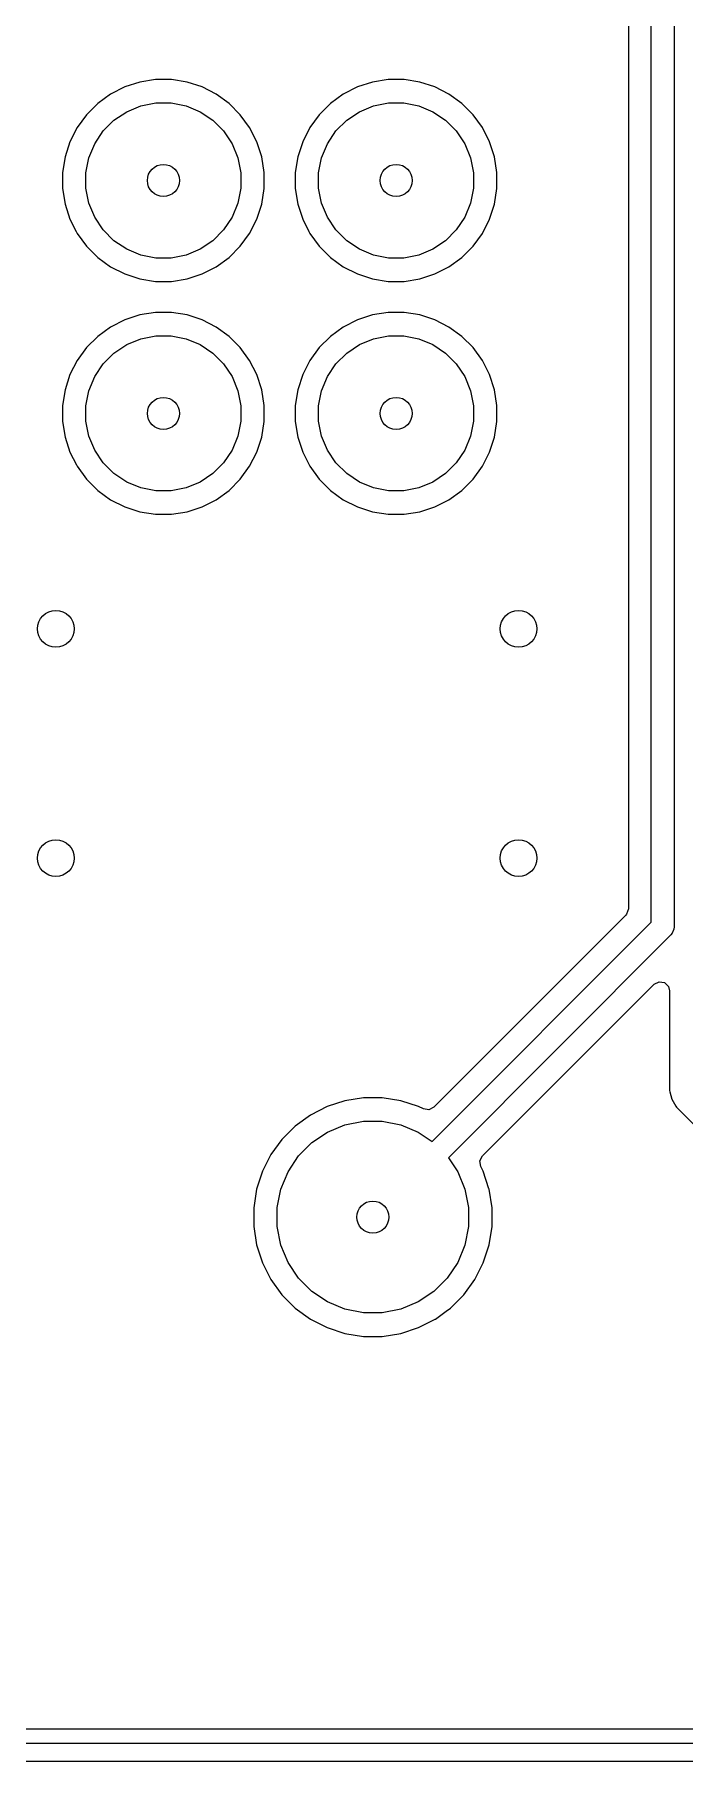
# Model space of a CAD drawing. Extents: x 0 to 130, y -140 to 0.
# Drawn here: x 24.77 to 31.86, y -140.1 to -121.27 of the extents above; entities that cross this region are included whole.
import ezdxf

# ---------------------------------------------------------------- set-up
doc = ezdxf.new("R2010")
doc.units = 0
doc.layers.add('BLACK', color=7, linetype='CONTINUOUS')

msp = doc.modelspace()

# ---------------------------------------------------------------- linework, layer by layer
at = {"layer": 'BLACK', "linetype": 'CONTINUOUS'}
for p, q in [((31.499, -130.948224), (31.499, -58.131776)), ((31.749, -58.08), (31.749, -131)), ((31.2485, -58.276545), (31.2485, -130.803454)), ((25.916293, -121.787598), (25.751561, -121.841123)), ((25.916297, -121.787597), (25.916293, -121.787598)), ((26.087386, -121.7605), (25.916297, -121.787597)), ((26.087389, -121.7605), (26.087386, -121.7605)), ((26.260611, -121.7605), (26.087389, -121.7605)), ((26.260614, -121.7605), (26.260611, -121.7605)), ((26.431702, -121.787597), (26.260614, -121.7605)), ((26.431706, -121.787598), (26.431702, -121.787597)), ((26.596438, -121.841123), (26.431706, -121.787598)), ((28.456293, -121.787598), (28.291561, -121.841123)), ((28.456297, -121.787597), (28.456293, -121.787598)), ((28.627386, -121.7605), (28.456297, -121.787597)), ((28.627389, -121.7605), (28.627386, -121.7605)), ((28.800611, -121.7605), (28.627389, -121.7605)), ((28.800614, -121.7605), (28.800611, -121.7605)), ((28.971702, -121.787597), (28.800614, -121.7605)), ((28.971706, -121.787598), (28.971702, -121.787597)), ((29.136438, -121.841123), (28.971706, -121.787598)), ((25.597214, -121.919766), (25.457073, -122.021585)), ((25.751558, -121.841125), (25.597214, -121.919766)), ((25.751561, -121.841123), (25.751558, -121.841125)), ((25.927258, -122.047601), (26.090685, -122.015093)), ((26.090685, -122.015093), (26.257315, -122.015093)), ((26.257315, -122.015093), (26.420742, -122.047601)), ((26.596441, -121.841125), (26.596438, -121.841123)), ((26.750785, -121.919766), (26.596441, -121.841125)), ((26.750787, -121.919767), (26.750785, -121.919766)), ((26.750788, -121.919768), (26.750787, -121.919767)), ((26.890928, -122.021586), (26.750788, -121.919768)), ((28.137214, -121.919766), (27.997073, -122.021585)), ((28.291558, -121.841125), (28.137214, -121.919766)), ((28.291561, -121.841123), (28.291558, -121.841125)), ((28.467258, -122.047601), (28.630685, -122.015093)), ((28.630685, -122.015093), (28.797315, -122.015093)), ((28.797315, -122.015093), (28.960742, -122.047601)), ((29.136441, -121.841125), (29.136438, -121.841123)), ((29.290785, -121.919766), (29.136441, -121.841125)), ((29.290787, -121.919767), (29.290785, -121.919766)), ((29.290788, -121.919768), (29.290787, -121.919767)), ((29.430928, -122.021586), (29.290788, -121.919768)), ((25.334585, -122.144073), (25.232766, -122.284214)), ((25.457073, -122.021585), (25.334585, -122.144073)), ((25.516941, -122.321766), (25.634766, -122.203941)), ((25.634766, -122.203941), (25.773313, -122.111367)), ((25.773313, -122.111367), (25.927258, -122.047601)), ((26.420742, -122.047601), (26.574687, -122.111367)), ((26.574687, -122.111367), (26.713234, -122.203941)), ((26.713234, -122.203941), (26.831059, -122.321766)), ((27.013414, -122.144072), (26.890928, -122.021586)), ((27.115232, -122.284212), (27.013414, -122.144072)), ((27.874585, -122.144073), (27.772766, -122.284214)), ((27.997073, -122.021585), (27.874585, -122.144073)), ((28.056941, -122.321766), (28.174766, -122.203941)), ((28.174766, -122.203941), (28.313313, -122.111367)), ((28.313313, -122.111367), (28.467258, -122.047601)), ((28.960742, -122.047601), (29.114687, -122.111367)), ((29.114687, -122.111367), (29.253234, -122.203941)), ((29.253234, -122.203941), (29.371059, -122.321766)), ((29.553414, -122.144072), (29.430928, -122.021586)), ((29.655232, -122.284212), (29.553414, -122.144072)), ((25.232766, -122.284214), (25.154125, -122.438558)), ((25.424367, -122.460313), (25.516941, -122.321766)), ((26.831059, -122.321766), (26.923633, -122.460313)), ((27.193873, -122.438555), (27.115232, -122.284212)), ((27.772766, -122.284214), (27.694125, -122.438558)), ((27.964367, -122.460313), (28.056941, -122.321766)), ((29.371059, -122.321766), (29.463633, -122.460313)), ((29.733873, -122.438555), (29.655232, -122.284212)), ((25.154123, -122.438561), (25.100598, -122.603293)), ((25.154125, -122.438558), (25.154123, -122.438561)), ((25.360601, -122.614258), (25.424367, -122.460313)), ((26.923633, -122.460313), (26.987399, -122.614258)), ((27.193873, -122.438557), (27.193873, -122.438555)), ((27.193874, -122.438558), (27.193873, -122.438557)), ((27.193876, -122.438561), (27.193874, -122.438558)), ((27.247401, -122.603293), (27.193876, -122.438561)), ((27.694123, -122.438561), (27.640598, -122.603293)), ((27.694125, -122.438558), (27.694123, -122.438561)), ((27.900601, -122.614258), (27.964367, -122.460313)), ((29.463633, -122.460313), (29.527399, -122.614258)), ((29.733873, -122.438557), (29.733873, -122.438555)), ((29.733874, -122.438558), (29.733873, -122.438557)), ((29.733876, -122.438561), (29.733874, -122.438558)), ((29.787401, -122.603293), (29.733876, -122.438561)), ((25.100597, -122.603297), (25.0735, -122.774385)), ((25.100598, -122.603293), (25.100597, -122.603297)), ((25.328093, -122.777685), (25.360601, -122.614258)), ((26.987399, -122.614258), (27.019907, -122.777685)), ((27.247402, -122.603297), (27.247401, -122.603293)), ((27.2745, -122.774385), (27.247402, -122.603297)), ((27.640597, -122.603297), (27.6135, -122.774385)), ((27.640598, -122.603293), (27.640597, -122.603297)), ((27.868093, -122.777685), (27.900601, -122.614258)), ((29.527399, -122.614258), (29.559907, -122.777685)), ((29.787402, -122.603297), (29.787401, -122.603293)), ((29.8145, -122.774385), (29.787402, -122.603297)), ((25.0735, -122.774385), (25.0735, -122.947614)), ((25.0735, -122.947614), (25.100597, -123.118702)), ((25.328093, -122.944315), (25.328093, -122.777685)), ((25.360601, -123.107742), (25.328093, -122.944315)), ((27.019907, -122.944315), (26.987399, -123.107742)), ((27.019907, -122.777685), (27.019907, -122.944315)), ((27.247402, -123.118702), (27.2745, -122.947614)), ((27.2745, -122.947614), (27.2745, -122.774385)), ((27.6135, -122.774385), (27.6135, -122.947614)), ((27.6135, -122.947614), (27.640597, -123.118702)), ((27.868093, -122.944315), (27.868093, -122.777685)), ((27.900601, -123.107742), (27.868093, -122.944315)), ((29.559907, -122.944315), (29.527399, -123.107742)), ((29.559907, -122.777685), (29.559907, -122.944315)), ((29.787402, -123.118702), (29.8145, -122.947614)), ((29.8145, -122.947614), (29.8145, -122.774385)), ((25.100597, -123.118702), (25.100598, -123.118706)), ((25.100598, -123.118706), (25.154123, -123.283438)), ((25.424367, -123.261687), (25.360601, -123.107742)), ((26.987399, -123.107742), (26.923633, -123.261687)), ((27.193876, -123.283438), (27.247401, -123.118706)), ((27.247401, -123.118706), (27.247402, -123.118702)), ((27.640597, -123.118702), (27.640598, -123.118706)), ((27.640598, -123.118706), (27.694123, -123.283438)), ((27.964367, -123.261687), (27.900601, -123.107742)), ((29.527399, -123.107742), (29.463633, -123.261687)), ((29.733876, -123.283438), (29.787401, -123.118706)), ((29.787401, -123.118706), (29.787402, -123.118702)), ((25.154123, -123.283438), (25.154125, -123.283441)), ((25.154125, -123.283441), (25.222457, -123.417553)), ((25.516941, -123.400234), (25.424367, -123.261687)), ((26.923633, -123.261687), (26.831059, -123.400234)), ((27.115232, -123.437788), (27.193873, -123.283445)), ((27.193873, -123.283445), (27.193874, -123.28344)), ((27.193874, -123.28344), (27.193876, -123.283438)), ((27.694123, -123.283438), (27.694125, -123.283441)), ((27.694125, -123.283441), (27.762457, -123.417553)), ((28.056941, -123.400234), (27.964367, -123.261687)), ((29.463633, -123.261687), (29.371059, -123.400234)), ((29.655232, -123.437788), (29.733873, -123.283445)), ((29.733873, -123.283445), (29.733874, -123.28344)), ((29.733874, -123.28344), (29.733876, -123.283438)), ((25.222457, -123.417553), (25.232768, -123.437788)), ((25.232768, -123.437788), (25.334586, -123.577928)), ((25.634766, -123.518059), (25.516941, -123.400234)), ((25.773313, -123.610633), (25.634766, -123.518059)), ((26.713234, -123.518059), (26.574687, -123.610633)), ((26.831059, -123.400234), (26.713234, -123.518059)), ((27.013414, -123.577928), (27.115232, -123.437788)), ((27.762457, -123.417553), (27.772768, -123.437788)), ((27.772768, -123.437788), (27.874586, -123.577928)), ((28.174766, -123.518059), (28.056941, -123.400234)), ((28.313313, -123.610633), (28.174766, -123.518059)), ((29.253234, -123.518059), (29.114687, -123.610633)), ((29.371059, -123.400234), (29.253234, -123.518059)), ((29.553414, -123.577928), (29.655232, -123.437788)), ((25.334586, -123.577928), (25.457072, -123.700414)), ((25.457072, -123.700414), (25.597212, -123.802232)), ((25.927258, -123.674399), (25.773313, -123.610633)), ((26.090685, -123.706907), (25.927258, -123.674399)), ((26.257315, -123.706907), (26.090685, -123.706907)), ((26.420742, -123.674399), (26.257315, -123.706907)), ((26.574687, -123.610633), (26.420742, -123.674399)), ((26.750788, -123.802232), (26.890928, -123.700414)), ((26.890928, -123.700414), (27.013414, -123.577928)), ((27.874586, -123.577928), (27.997072, -123.700414)), ((27.997072, -123.700414), (28.137212, -123.802232)), ((28.467258, -123.674399), (28.313313, -123.610633)), ((28.630685, -123.706907), (28.467258, -123.674399)), ((28.797315, -123.706907), (28.630685, -123.706907)), ((28.960742, -123.674399), (28.797315, -123.706907)), ((29.114687, -123.610633), (28.960742, -123.674399)), ((29.290788, -123.802232), (29.430928, -123.700414)), ((29.430928, -123.700414), (29.553414, -123.577928)), ((25.597212, -123.802232), (25.751555, -123.880873)), ((25.751555, -123.880873), (25.751557, -123.880873)), ((25.751557, -123.880873), (25.751558, -123.880874)), ((25.751558, -123.880874), (25.751561, -123.880876)), ((25.751561, -123.880876), (25.916293, -123.934401)), ((26.431706, -123.934401), (26.596438, -123.880876)), ((26.596438, -123.880876), (26.59644, -123.880874)), ((26.59644, -123.880874), (26.596445, -123.880873)), ((26.596445, -123.880873), (26.750788, -123.802232)), ((28.137212, -123.802232), (28.291555, -123.880873)), ((28.291555, -123.880873), (28.291557, -123.880873)), ((28.291557, -123.880873), (28.291558, -123.880874)), ((28.291558, -123.880874), (28.291561, -123.880876)), ((28.291561, -123.880876), (28.456293, -123.934401)), ((28.971706, -123.934401), (29.136438, -123.880876)), ((29.136438, -123.880876), (29.13644, -123.880874)), ((29.13644, -123.880874), (29.136445, -123.880873)), ((29.136445, -123.880873), (29.290788, -123.802232)), ((25.916293, -123.934401), (25.916297, -123.934402)), ((25.916297, -123.934402), (26.087386, -123.9615)), ((26.087386, -123.9615), (26.087389, -123.9615)), ((26.087389, -123.9615), (26.260614, -123.9615)), ((26.260614, -123.9615), (26.431702, -123.934402)), ((26.431702, -123.934402), (26.431706, -123.934401)), ((28.456293, -123.934401), (28.456297, -123.934402)), ((28.456297, -123.934402), (28.627386, -123.9615)), ((28.627386, -123.9615), (28.627389, -123.9615)), ((28.627389, -123.9615), (28.800614, -123.9615)), ((28.800614, -123.9615), (28.971702, -123.934402)), ((28.971702, -123.934402), (28.971706, -123.934401)), ((25.597214, -124.459766), (25.457073, -124.561585)), ((25.751558, -124.381125), (25.597214, -124.459766)), ((25.751561, -124.381123), (25.751558, -124.381125)), ((25.916293, -124.327598), (25.751561, -124.381123)), ((25.916297, -124.327597), (25.916293, -124.327598)), ((26.087386, -124.3005), (25.916297, -124.327597)), ((26.087389, -124.3005), (26.087386, -124.3005)), ((26.260611, -124.3005), (26.087389, -124.3005)), ((26.260614, -124.3005), (26.260611, -124.3005)), ((26.431702, -124.327597), (26.260614, -124.3005)), ((26.431706, -124.327598), (26.431702, -124.327597)), ((26.596438, -124.381123), (26.431706, -124.327598)), ((26.596441, -124.381125), (26.596438, -124.381123)), ((26.750785, -124.459766), (26.596441, -124.381125)), ((26.750787, -124.459767), (26.750785, -124.459766)), ((26.750788, -124.459768), (26.750787, -124.459767)), ((26.890928, -124.561586), (26.750788, -124.459768)), ((28.137214, -124.459766), (27.997073, -124.561585)), ((28.291558, -124.381125), (28.137214, -124.459766)), ((28.291561, -124.381123), (28.291558, -124.381125)), ((28.456293, -124.327598), (28.291561, -124.381123)), ((28.456297, -124.327597), (28.456293, -124.327598)), ((28.627386, -124.3005), (28.456297, -124.327597)), ((28.627389, -124.3005), (28.627386, -124.3005)), ((28.800611, -124.3005), (28.627389, -124.3005)), ((28.800614, -124.3005), (28.800611, -124.3005)), ((28.971702, -124.327597), (28.800614, -124.3005)), ((28.971706, -124.327598), (28.971702, -124.327597)), ((29.136438, -124.381123), (28.971706, -124.327598)), ((29.136441, -124.381125), (29.136438, -124.381123)), ((29.290785, -124.459766), (29.136441, -124.381125)), ((29.290787, -124.459767), (29.290785, -124.459766)), ((29.290788, -124.459768), (29.290787, -124.459767)), ((29.430928, -124.561586), (29.290788, -124.459768)), ((25.457073, -124.561585), (25.334585, -124.684073)), ((25.634766, -124.743941), (25.773313, -124.651367)), ((25.773313, -124.651367), (25.927258, -124.587601)), ((25.927258, -124.587601), (26.090685, -124.555093)), ((26.090685, -124.555093), (26.257315, -124.555093)), ((26.257315, -124.555093), (26.420742, -124.587601)), ((26.420742, -124.587601), (26.574687, -124.651367)), ((26.574687, -124.651367), (26.713234, -124.743941)), ((27.013414, -124.684072), (26.890928, -124.561586)), ((27.997073, -124.561585), (27.874585, -124.684073)), ((28.174766, -124.743941), (28.313313, -124.651367)), ((28.313313, -124.651367), (28.467258, -124.587601)), ((28.467258, -124.587601), (28.630685, -124.555093)), ((28.630685, -124.555093), (28.797315, -124.555093)), ((28.797315, -124.555093), (28.960742, -124.587601)), ((28.960742, -124.587601), (29.114687, -124.651367)), ((29.114687, -124.651367), (29.253234, -124.743941)), ((29.553414, -124.684072), (29.430928, -124.561586)), ((25.232766, -124.824214), (25.154125, -124.978558)), ((25.334585, -124.684073), (25.232766, -124.824214)), ((25.516941, -124.861766), (25.634766, -124.743941)), ((26.713234, -124.743941), (26.831059, -124.861766)), ((27.115232, -124.824212), (27.013414, -124.684072)), ((27.193873, -124.978555), (27.115232, -124.824212)), ((27.772766, -124.824214), (27.694125, -124.978558)), ((27.874585, -124.684073), (27.772766, -124.824214)), ((28.056941, -124.861766), (28.174766, -124.743941)), ((29.253234, -124.743941), (29.371059, -124.861766)), ((29.655232, -124.824212), (29.553414, -124.684072)), ((29.733873, -124.978555), (29.655232, -124.824212)), ((25.154123, -124.978561), (25.100598, -125.143293)), ((25.154125, -124.978558), (25.154123, -124.978561)), ((25.360601, -125.154258), (25.424367, -125.000313)), ((25.424367, -125.000313), (25.516941, -124.861766)), ((26.831059, -124.861766), (26.923633, -125.000313)), ((26.923633, -125.000313), (26.987399, -125.154258)), ((27.193873, -124.978557), (27.193873, -124.978555)), ((27.193874, -124.978558), (27.193873, -124.978557)), ((27.193876, -124.978561), (27.193874, -124.978558)), ((27.247401, -125.143293), (27.193876, -124.978561)), ((27.694123, -124.978561), (27.640598, -125.143293)), ((27.694125, -124.978558), (27.694123, -124.978561)), ((27.900601, -125.154258), (27.964367, -125.000313)), ((27.964367, -125.000313), (28.056941, -124.861766)), ((29.371059, -124.861766), (29.463633, -125.000313)), ((29.463633, -125.000313), (29.527399, -125.154258)), ((29.733873, -124.978557), (29.733873, -124.978555)), ((29.733874, -124.978558), (29.733873, -124.978557)), ((29.733876, -124.978561), (29.733874, -124.978558)), ((29.787401, -125.143293), (29.733876, -124.978561)), ((25.100597, -125.143297), (25.0735, -125.314385)), ((25.100598, -125.143293), (25.100597, -125.143297)), ((25.328093, -125.317685), (25.360601, -125.154258)), ((26.987399, -125.154258), (27.019907, -125.317685)), ((27.247402, -125.143297), (27.247401, -125.143293)), ((27.2745, -125.314385), (27.247402, -125.143297)), ((27.640597, -125.143297), (27.6135, -125.314385)), ((27.640598, -125.143293), (27.640597, -125.143297)), ((27.868093, -125.317685), (27.900601, -125.154258)), ((29.527399, -125.154258), (29.559907, -125.317685)), ((29.787402, -125.143297), (29.787401, -125.143293)), ((29.8145, -125.314385), (29.787402, -125.143297)), ((25.0735, -125.314385), (25.0735, -125.487614)), ((25.328093, -125.484315), (25.328093, -125.317685)), ((27.019907, -125.317685), (27.019907, -125.484315)), ((27.2745, -125.487614), (27.2745, -125.314385)), ((27.6135, -125.314385), (27.6135, -125.487614)), ((27.868093, -125.484315), (27.868093, -125.317685)), ((29.559907, -125.317685), (29.559907, -125.484315)), ((29.8145, -125.487614), (29.8145, -125.314385)), ((25.0735, -125.487614), (25.100597, -125.658702)), ((25.360601, -125.647742), (25.328093, -125.484315)), ((27.019907, -125.484315), (26.987399, -125.647742)), ((27.247402, -125.658702), (27.2745, -125.487614)), ((27.6135, -125.487614), (27.640597, -125.658702)), ((27.900601, -125.647742), (27.868093, -125.484315)), ((29.559907, -125.484315), (29.527399, -125.647742)), ((29.787402, -125.658702), (29.8145, -125.487614)), ((25.100597, -125.658702), (25.100598, -125.658706)), ((25.100598, -125.658706), (25.154123, -125.823438)), ((25.424367, -125.801687), (25.360601, -125.647742)), ((26.987399, -125.647742), (26.923633, -125.801687)), ((27.193876, -125.823438), (27.247401, -125.658706)), ((27.247401, -125.658706), (27.247402, -125.658702)), ((27.640597, -125.658702), (27.640598, -125.658706)), ((27.640598, -125.658706), (27.694123, -125.823438)), ((27.964367, -125.801687), (27.900601, -125.647742)), ((29.527399, -125.647742), (29.463633, -125.801687)), ((29.733876, -125.823438), (29.787401, -125.658706)), ((29.787401, -125.658706), (29.787402, -125.658702)), ((25.154123, -125.823438), (25.154125, -125.823441)), ((25.154125, -125.823441), (25.224332, -125.961233)), ((25.224332, -125.961233), (25.232768, -125.977788)), ((25.516941, -125.940234), (25.424367, -125.801687)), ((25.634766, -126.058059), (25.516941, -125.940234)), ((26.831059, -125.940234), (26.713234, -126.058059)), ((26.923633, -125.801687), (26.831059, -125.940234)), ((27.115232, -125.977788), (27.193873, -125.823445)), ((27.193873, -125.823445), (27.193874, -125.82344)), ((27.193874, -125.82344), (27.193876, -125.823438)), ((27.694123, -125.823438), (27.694125, -125.823441)), ((27.694125, -125.823441), (27.764332, -125.961233)), ((27.764332, -125.961233), (27.772768, -125.977788)), ((28.056941, -125.940234), (27.964367, -125.801687)), ((28.174766, -126.058059), (28.056941, -125.940234)), ((29.371059, -125.940234), (29.253234, -126.058059)), ((29.463633, -125.801687), (29.371059, -125.940234)), ((29.655232, -125.977788), (29.733873, -125.823445)), ((29.733873, -125.823445), (29.733874, -125.82344)), ((29.733874, -125.82344), (29.733876, -125.823438)), ((25.232768, -125.977788), (25.334586, -126.117928)), ((25.334586, -126.117928), (25.457072, -126.240414)), ((25.773313, -126.150633), (25.634766, -126.058059)), ((25.927258, -126.214399), (25.773313, -126.150633)), ((26.574687, -126.150633), (26.420742, -126.214399)), ((26.713234, -126.058059), (26.574687, -126.150633)), ((26.890928, -126.240414), (27.013414, -126.117928)), ((27.013414, -126.117928), (27.115232, -125.977788)), ((27.772768, -125.977788), (27.874586, -126.117928)), ((27.874586, -126.117928), (27.997072, -126.240414)), ((28.313313, -126.150633), (28.174766, -126.058059)), ((28.467258, -126.214399), (28.313313, -126.150633)), ((29.114687, -126.150633), (28.960742, -126.214399)), ((29.253234, -126.058059), (29.114687, -126.150633)), ((29.430928, -126.240414), (29.553414, -126.117928)), ((29.553414, -126.117928), (29.655232, -125.977788)), ((25.457072, -126.240414), (25.597212, -126.342232)), ((25.597212, -126.342232), (25.751555, -126.420873)), ((26.090685, -126.246907), (25.927258, -126.214399)), ((26.257315, -126.246907), (26.090685, -126.246907)), ((26.420742, -126.214399), (26.257315, -126.246907)), ((26.596445, -126.420873), (26.750788, -126.342232)), ((26.750788, -126.342232), (26.890928, -126.240414)), ((27.997072, -126.240414), (28.137212, -126.342232)), ((28.137212, -126.342232), (28.291555, -126.420873)), ((28.630685, -126.246907), (28.467258, -126.214399)), ((28.797315, -126.246907), (28.630685, -126.246907)), ((28.960742, -126.214399), (28.797315, -126.246907)), ((29.136445, -126.420873), (29.290788, -126.342232)), ((29.290788, -126.342232), (29.430928, -126.240414)), ((25.751555, -126.420873), (25.751557, -126.420873)), ((25.751557, -126.420873), (25.751558, -126.420874)), ((25.751558, -126.420874), (25.751561, -126.420876)), ((25.751561, -126.420876), (25.916293, -126.474401)), ((25.916293, -126.474401), (25.916297, -126.474402)), ((25.916297, -126.474402), (26.087386, -126.5015)), ((26.087386, -126.5015), (26.087389, -126.5015)), ((26.087389, -126.5015), (26.260614, -126.5015)), ((26.260614, -126.5015), (26.431702, -126.474402)), ((26.431702, -126.474402), (26.431706, -126.474401)), ((26.431706, -126.474401), (26.596438, -126.420876)), ((26.596438, -126.420876), (26.59644, -126.420874)), ((26.59644, -126.420874), (26.596445, -126.420873)), ((28.291555, -126.420873), (28.291557, -126.420873)), ((28.291557, -126.420873), (28.291558, -126.420874)), ((28.291558, -126.420874), (28.291561, -126.420876)), ((28.291561, -126.420876), (28.456293, -126.474401)), ((28.456293, -126.474401), (28.456297, -126.474402)), ((28.456297, -126.474402), (28.627386, -126.5015)), ((28.627386, -126.5015), (28.627389, -126.5015)), ((28.627389, -126.5015), (28.800614, -126.5015)), ((28.800614, -126.5015), (28.971702, -126.474402)), ((28.971702, -126.474402), (28.971706, -126.474401)), ((28.971706, -126.474401), (29.136438, -126.420876)), ((29.136438, -126.420876), (29.13644, -126.420874)), ((29.13644, -126.420874), (29.136445, -126.420873)), ((31.229593, -130.861645), (31.219504, -130.873458)), ((31.2485, -130.803454), (31.229593, -130.861645)), ((29.107393, -133.33983), (31.499, -130.948224)), ((31.219504, -130.873458), (29.125985, -132.966976)), ((31.746598, -131.024386), (31.727934, -131.069446)), ((31.749, -131), (31.746598, -131.024386)), ((31.712388, -131.088388), (29.284169, -133.516606)), ((31.727928, -131.069451), (31.712388, -131.088388)), ((31.727934, -131.069446), (31.727928, -131.069451)), ((31.529497, -131.625539), (31.584013, -131.597763)), ((31.584013, -131.597763), (31.644445, -131.607334)), ((31.644445, -131.607334), (31.68771, -131.650599)), ((29.65702, -133.498015), (31.529497, -131.625539)), ((31.68771, -131.650599), (31.6985, -131.695544)), ((31.6985, -131.695544), (31.6985, -132.783438)), ((28.15547, -132.895521), (27.96078, -132.95878)), ((28.357645, -132.8635), (28.15547, -132.895521)), ((28.357648, -132.8635), (28.357645, -132.8635)), ((28.562352, -132.8635), (28.357648, -132.8635)), ((28.562355, -132.8635), (28.562352, -132.8635)), ((28.764529, -132.895521), (28.562355, -132.8635)), ((28.959219, -132.95878), (28.764529, -132.895521)), ((31.6985, -132.783438), (31.70281, -132.799524)), ((31.70281, -132.799524), (31.724089, -132.878937)), ((31.724089, -132.878937), (31.724091, -132.878941)), ((31.724091, -132.878941), (31.768041, -132.955064)), ((27.778386, -133.051714), (27.612786, -133.172029)), ((27.77839, -133.051712), (27.778386, -133.051714)), ((27.96078, -132.95878), (27.77839, -133.051712)), ((28.155201, -133.159213), (28.357082, -133.119056)), ((28.357082, -133.119056), (28.562918, -133.119056)), ((28.562918, -133.119056), (28.764799, -133.159213)), ((29.011036, -132.985182), (28.959219, -132.95878)), ((29.071468, -132.994753), (29.011036, -132.985182)), ((29.125985, -132.966976), (29.071468, -132.994753)), ((31.768041, -132.955064), (31.773524, -132.964561)), ((31.773524, -132.964561), (32.277828, -133.468865)), ((27.612786, -133.172029), (27.468029, -133.316786)), ((27.793887, -133.352339), (27.965033, -133.237983)), ((27.965033, -133.237983), (28.155201, -133.159213)), ((28.764799, -133.159213), (28.954967, -133.237983)), ((28.954967, -133.237983), (29.107393, -133.33983)), ((27.347712, -133.48239), (27.25478, -133.66478)), ((27.347714, -133.482386), (27.347712, -133.48239)), ((27.468029, -133.316786), (27.347714, -133.482386)), ((27.533983, -133.669033), (27.648339, -133.497887)), ((27.648339, -133.497887), (27.793887, -133.352339)), ((29.629245, -133.55253), (29.65702, -133.498015)), ((27.25478, -133.66478), (27.191521, -133.85947)), ((27.455213, -133.859201), (27.533983, -133.669033)), ((29.284169, -133.516606), (29.386017, -133.669033)), ((29.386017, -133.669033), (29.464787, -133.859201)), ((29.638815, -133.612959), (29.629245, -133.55253)), ((29.66522, -133.664781), (29.638815, -133.612959)), ((29.727179, -133.85547), (29.66522, -133.664781)), ((27.191521, -133.85947), (27.1595, -134.061644)), ((27.415056, -134.061082), (27.455213, -133.859201)), ((29.464787, -133.859201), (29.504944, -134.061082)), ((29.728478, -133.85947), (29.727179, -133.85547)), ((29.7605, -134.061644), (29.728478, -133.85947)), ((27.1595, -134.061644), (27.1595, -134.266355)), ((27.415056, -134.266918), (27.415056, -134.061082)), ((29.504944, -134.061082), (29.504944, -134.266918)), ((29.7605, -134.266355), (29.7605, -134.061644)), ((27.1595, -134.266355), (27.191521, -134.468529)), ((27.455213, -134.468799), (27.415056, -134.266918)), ((29.504944, -134.266918), (29.464787, -134.468799)), ((29.728478, -134.468529), (29.7605, -134.266355)), ((27.191521, -134.468529), (27.25478, -134.663219)), ((27.533983, -134.658967), (27.455213, -134.468799)), ((29.464787, -134.468799), (29.386017, -134.658967)), ((29.66522, -134.663219), (29.728477, -134.468534)), ((29.728477, -134.468534), (29.728478, -134.468529)), ((27.25478, -134.663219), (27.347712, -134.845609)), ((27.648339, -134.830113), (27.533983, -134.658967)), ((29.386017, -134.658967), (29.271661, -134.830113)), ((29.572287, -134.84561), (29.66522, -134.663219)), ((27.347712, -134.845609), (27.347714, -134.845613)), ((27.347714, -134.845613), (27.468029, -135.011213)), ((27.793887, -134.975661), (27.648339, -134.830113)), ((27.965033, -135.090017), (27.793887, -134.975661)), ((29.126113, -134.975661), (28.954967, -135.090017)), ((29.271661, -134.830113), (29.126113, -134.975661)), ((29.451966, -135.011219), (29.572287, -134.84561)), ((27.468029, -135.011213), (27.468031, -135.011215)), ((27.468031, -135.011215), (27.468034, -135.011219)), ((27.468034, -135.011219), (27.612781, -135.155966)), ((27.612781, -135.155966), (27.612784, -135.155968)), ((27.612784, -135.155968), (27.612786, -135.15597)), ((27.612786, -135.15597), (27.778386, -135.276285)), ((28.155201, -135.168787), (27.965033, -135.090017)), ((28.357082, -135.208944), (28.155201, -135.168787)), ((28.764799, -135.168787), (28.562918, -135.208944)), ((28.954967, -135.090017), (28.764799, -135.168787)), ((29.142197, -135.275861), (29.260226, -135.190108)), ((29.260226, -135.190108), (29.307219, -135.155966)), ((29.307219, -135.155966), (29.451966, -135.011219)), ((27.778386, -135.276285), (27.77839, -135.276287)), ((27.77839, -135.276287), (27.960781, -135.36922)), ((27.960781, -135.36922), (28.155466, -135.432477)), ((28.562918, -135.208944), (28.357082, -135.208944)), ((28.764534, -135.432477), (28.959219, -135.36922)), ((28.959219, -135.36922), (29.14161, -135.276287)), ((29.14161, -135.276287), (29.142197, -135.275861)), ((28.155466, -135.432477), (28.155467, -135.432477)), ((28.155467, -135.432477), (28.15547, -135.432478)), ((28.15547, -135.432478), (28.357645, -135.4645)), ((28.357645, -135.4645), (28.357648, -135.4645)), ((28.357648, -135.4645), (28.562355, -135.4645)), ((28.562355, -135.4645), (28.764529, -135.432478)), ((28.764529, -135.432478), (28.76453, -135.432477)), ((28.76453, -135.432477), (28.764534, -135.432477)), ((0.1, -139.9), (129.9, -139.9)), ((129.6505, -139.7495), (0.3495, -139.7495)), ((130, -140.1), (0, -140.1))]:
    msp.add_line(p, q, dxfattribs=at)
at = {"layer": 'BLACK'}
for centre, radius in [((26.174, -122.861), 0.175), ((26.174, -122.861), 0.175), ((28.714, -122.861), 0.175), ((28.714, -122.861), 0.175), ((26.174, -125.401), 0.175), ((26.174, -125.401), 0.175), ((28.714, -125.401), 0.175), ((28.714, -125.401), 0.175), ((25, -127.75), 0.2), ((30.05, -127.75), 0.2), ((25, -130.25), 0.2), ((30.05, -130.25), 0.2), ((28.46, -134.164), 0.175), ((28.46, -134.164), 0.175)]:
    msp.add_circle(centre, radius, dxfattribs=at)
at = {"layer": 'WHITE'}
for centre in [(26.174, -122.861), (28.714, -122.861), (26.174, -125.401), (28.714, -125.401), (28.46, -134.164)]:
    msp.add_circle(centre, 0.175, dxfattribs=at)

doc.saveas('drawing.dxf')
